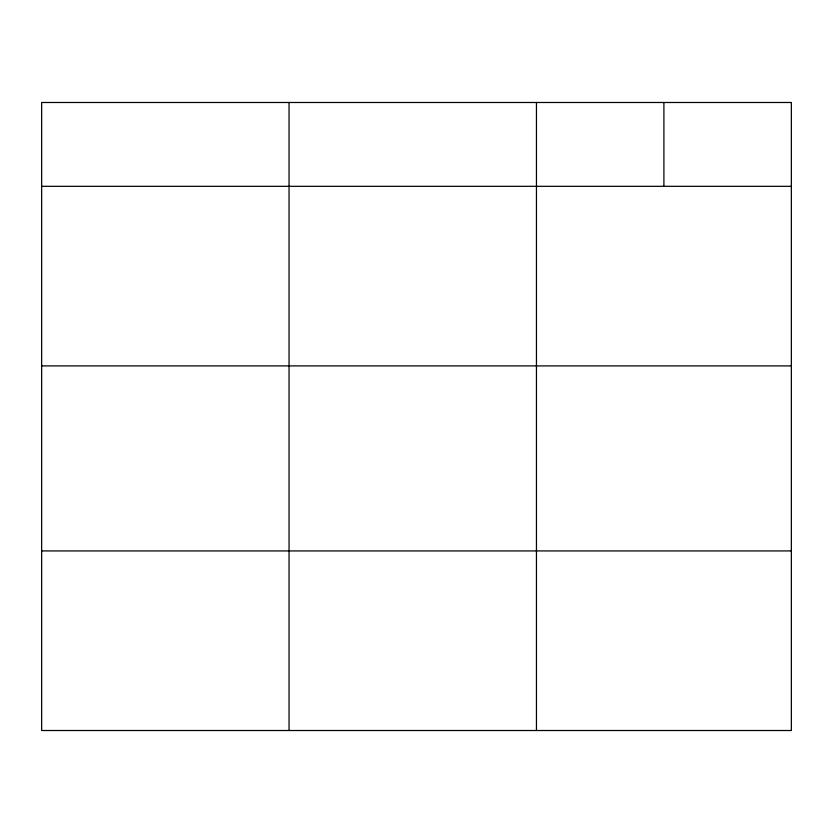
<?xml version="1.0" encoding="UTF-8"?>
<svg xmlns="http://www.w3.org/2000/svg" width="833" height="833" viewBox="0 0 833 833"><rect width="100%" height="100%" fill="white"/><g stroke="black" fill="none" stroke-linecap="round" stroke-linejoin="round"><path stroke-width="1.25" d="M791.35 365.906L791.35 102.49L41.65 102.49L41.65 730.51L791.35 730.51L791.35 365.906L41.65 365.906M41.65 186.321L791.35 186.321M41.65 550.925L791.35 550.925M663.901 102.49L663.901 186.321M536.452 102.49L536.452 730.51M289.051 102.49L289.051 730.51"/></g></svg>
